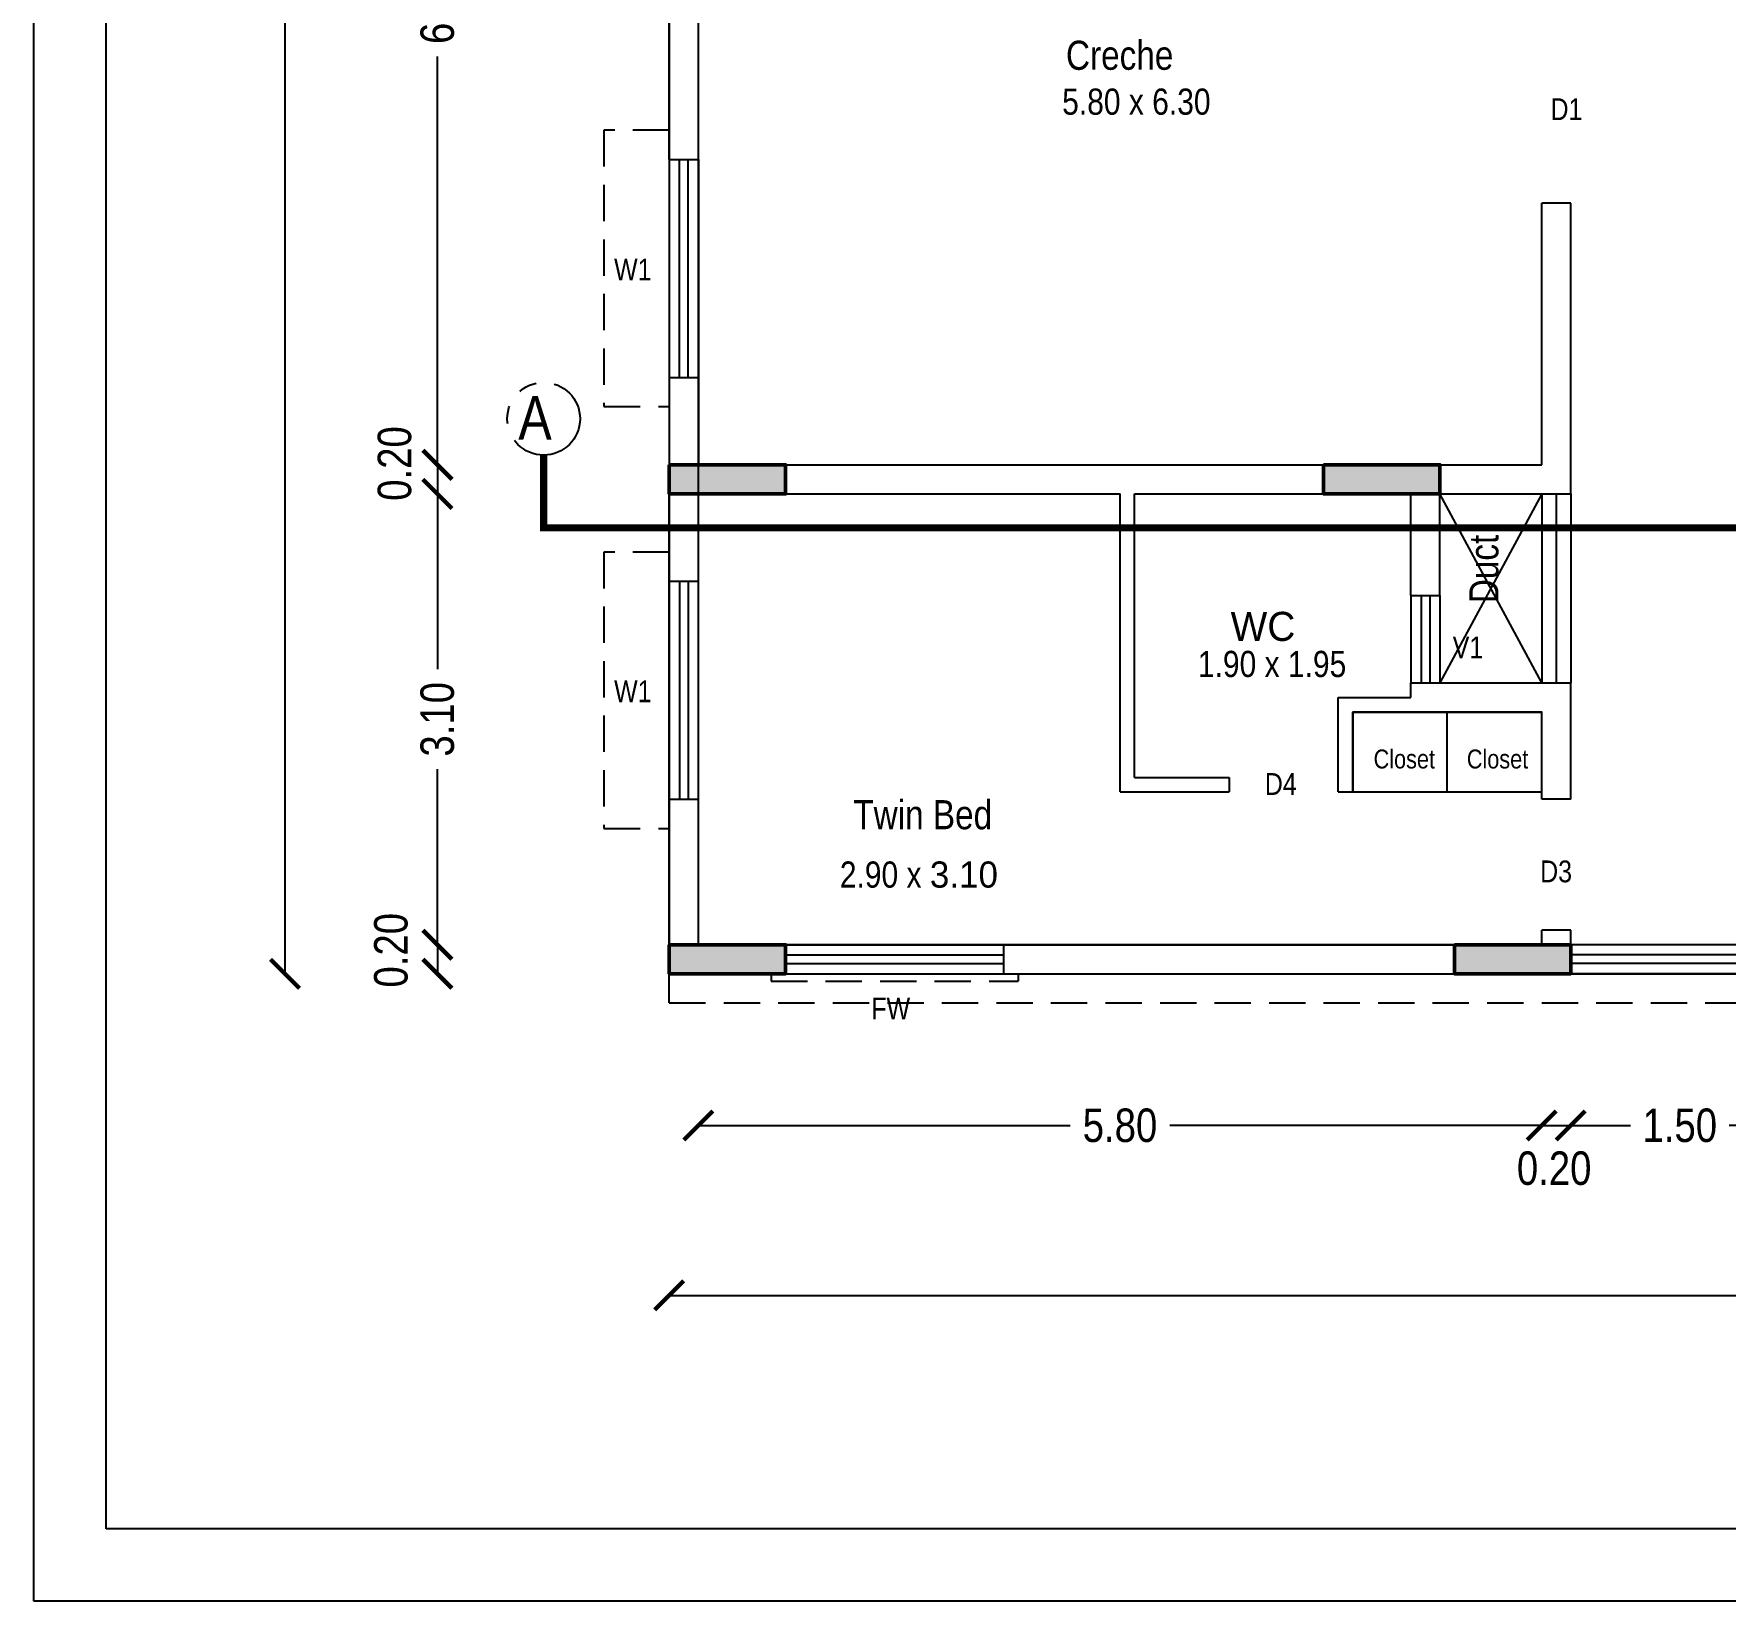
# Model space of a CAD drawing. Header units: metres. Extents: x -488 to 19274, y 1106 to 2071.
# Drawn here: x 19087 to 19098.63, y 1106.44 to 1117.22 of the extents above; entities that cross this region are included whole.
import ezdxf

# ---------------------------------------------------------------- set-up
doc = ezdxf.new("R2010")
doc.units = ezdxf.units.M
doc.header["$MEASUREMENT"] = 0
doc.linetypes.add('HIDDEN', pattern=[0.375, 0.25, -0.125])
doc.linetypes.add('PHANTOM2', pattern=[1.25, 0.625, -0.125, 0.125, -0.125, 0.125, -0.125])
for name, color, linetype in [('0 @ 1 (2)', 7, 'Continuous'), ('BLK_1_FLR_0_CARPET_AREA', 17, 'Continuous'), ('BLK_1_FLR_0_REGULAR_ROOM_0', 117, 'Continuous')]:
    doc.layers.add(name, color=color, linetype=linetype)
doc.layers.add('BLK_1_FLR_0_BLT_UP_AREA', color=17, linetype='Continuous', plot=False)
for name, color, linetype, lineweight in [('COL', 1, 'Continuous', 50), ('Hatch', 8, 'Continuous', 5), ('LOCATION_PLAN', 7, 'Continuous', 0)]:
    doc.layers.add(name, color=color, linetype=linetype, lineweight=lineweight)
doc.styles.add('CODE', font='swissc.ttf', dxfattribs={"height": 0.25})
doc.styles.get("Standard").update_dxf_attribs({"font": 'swissc.ttf', "height": 0.23})
doc.dimstyles.new('OUTER', dxfattribs={"dimscale": 0, "dimtxt": 0.3, "dimasz": 0.18, "dimexe": 0.18, "dimexo": 0.0625, "dimgap": 0.09, "dimtad": 0, "dimzin": 0, "dimdsep": 46, "dimtxsty": 'CODE', "dimcen": 0.09, "dimse1": 1, "dimse2": 1, "dimclrd": 8, "dimclrt": 1, "dimadec": 0, "dimazin": 0, "dimtfac": 1, "dimtofl": 0, "dimtmove": 0, "dimatfit": 3, "dimfxl": 0, "dimtolj": 1, "dimtzin": 0, "dimarcsym": 0})

# ---------------------------------------------------------------- blocks, each defined once
blk = doc.blocks.new('zw$3395')
at = {"layer": 'Hatch'}
h = blk.add_hatch(color=256, dxfattribs=at)
h.dxf.hatch_style = 1
h.paths.add_polyline_path([(15.05, 12.675), (15.05, 11.475), (15.25, 11.475), (15.25, 12.675)])
h.paths.add_polyline_path([(21.65, 12.661), (21.65, 11.461), (21.85, 11.461), (21.85, 12.661)])
h.paths.add_polyline_path([(15.05, 8.5), (15.05, 7.3), (15.25, 7.3), (15.25, 8.5)])
h.paths.add_polyline_path([(21.65, 8.5), (21.65, 7.3), (21.85, 7.3), (21.85, 8.5)])
h.paths.add_polyline_path([(15.05, 4.675), (15.05, 3.475), (15.25, 3.475), (15.25, 4.675)])
h.paths.add_polyline_path([(21.65, 4.675), (21.65, 3.475), (21.85, 3.475), (21.85, 4.675)])
h.paths.add_polyline_path([(0, 3.5), (0, 3.3), (0.8, 3.3), (0.8, 3.5)])
h.paths.add_polyline_path([(4.5, 3.5), (4.5, 3.3), (5.3, 3.3), (5.3, 3.5)])
h.paths.add_polyline_path([(15.05, 16.5), (15.05, 16.3), (15.85, 16.3), (15.85, 16.5)])
h.paths.add_polyline_path([(0, 0.2), (0, 0), (0.8, 0), (0.8, 0.2)])
h.paths.add_polyline_path([(5.4, 0.2), (5.4, 0), (6.2, 0), (6.2, 0.2)])
h.paths.add_polyline_path([(0, 6.8), (0, 6.6), (0.8, 6.6), (0.8, 6.8)])
h.paths.add_polyline_path([(5.4, 6.8), (5.4, 6.6), (6.2, 6.6), (6.2, 6.8)])
h.paths.add_polyline_path([(21.05, 16.5), (21.05, 16.3), (21.85, 16.3), (21.85, 16.5)])
h.paths.add_polyline_path([(13.35, 12.1), (13.35, 12.9), (13.55, 12.9), (13.55, 12.1)])
h.paths.add_polyline_path([(4.5, 9.8), (4.5, 10), (5.3, 10), (5.3, 9.8)])
h.paths.add_polyline_path([(0, 10), (0, 9.8), (0.8, 9.8), (0.8, 10)])
h.paths.add_polyline_path([(13.35, 7.3), (13.35, 8.1), (13.55, 8.1), (13.55, 7.3)])
h.paths.add_polyline_path([(15.05, 0.2), (15.05, 0), (15.85, 0), (15.85, 0.2)])
h.paths.add_polyline_path([(21.05, 0.2), (21.05, 0), (21.85, 0), (21.85, 0.2)])
h.paths.add_polyline_path([(7.7, 5.1), (7.7, 5.3), (8.3, 5.3), (8.3, 5.1)])
h.paths.add_polyline_path([(7.7, 7.5), (7.7, 7.3), (8.3, 7.3), (8.3, 7.5)])
h.paths.add_polyline_path([(7.7, 10), (7.7, 10.2), (8.3, 10.2), (8.3, 10)])
h.paths.add_polyline_path([(10.15, 7.3), (10.15, 7.9), (10.35, 7.9), (10.35, 7.3)])
h.paths.add_polyline_path([(7.7, 0), (7.7, 0.2), (8.3, 0.2), (8.3, 0)])
h.paths.add_polyline_path([(3.1, 13.3), (3.1, 13.1), (3.7, 13.1), (3.7, 13.3)])
h.paths.add_polyline_path([(0, 13.1), (0, 13.3), (0.6, 13.3), (0.6, 13.1)])
h.paths.add_polyline_path([(5.6, 13.1), (5.6, 13.3), (6.2, 13.3), (6.2, 13.1)])
h.paths.add_polyline_path([(10.15, 10.2), (10.15, 9.6), (10.35, 9.6), (10.35, 10.2)])
h.paths.add_polyline_path([(7.7, 12.7), (7.7, 12.9), (8.3, 12.9), (8.3, 12.7)])
h.paths.add_polyline_path([(10.15, 12.3), (10.15, 12.9), (10.35, 12.9), (10.35, 12.3)])
h.paths.add_polyline_path([(12.95, 5.3), (12.95, 5.1), (13.55, 5.1), (13.55, 5.3)])
h.paths.add_polyline_path([(7.7, 16.3), (7.7, 16.5), (8.3, 16.5), (8.3, 16.3)])
h.paths.add_polyline_path([(9.75, 16.3), (9.75, 16.5), (10.35, 16.5), (10.35, 16.3)])
h.paths.add_polyline_path([(3.1, 16.3), (3.1, 16.5), (3.7, 16.5), (3.7, 16.3)])
h.paths.add_polyline_path([(0, 16.3), (0, 16.5), (0.6, 16.5), (0.6, 16.3)])
h.paths.add_polyline_path([(12.95, 16.3), (12.95, 16.5), (13.55, 16.5), (13.55, 16.3)])
h.paths.add_polyline_path([(12.95, 0), (12.95, 0.2), (13.55, 0.2), (13.55, 0)])
at = {"layer": 'COL'}
for points in [[(0, 3.5), (0.8, 3.5), (0.8, 3.3), (0, 3.3)], [(4.5, 3.5), (5.3, 3.5), (5.3, 3.3), (4.5, 3.3)], [(0, 0.2), (0.8, 0.2), (0.8, 0), (0, 0)], [(5.4, 0.2), (6.2, 0.2), (6.2, 0), (5.4, 0)]]:
    blk.add_lwpolyline(points, close=True, dxfattribs=at)
blk = doc.blocks.new('_ArchTick')
at = {"const_width": 0.15}
blk.add_lwpolyline([(-0.5, -0.5), (0.5, 0.5)], dxfattribs=at)
blk = doc.blocks.new('*D289')
at = {"lineweight": -2}
for p, q in [((19089.776, 1120.554), (19089.776, 1117.747)), ((19089.776, 1114.254), (19089.776, 1117.062))]:
    blk.add_line(p, q, dxfattribs=at)
at = {"layer": 'Defpoints', "color": 0}
for p in [(19092.397, 1120.554), (19089.776, 1114.254), (19092.688, 1114.254)]:
    blk.add_point(p, dxfattribs=at)
at = {"lineweight": -2, "xscale": 0.2, "yscale": 0.2, "zscale": 0.2}
for p, rotation in [((19089.776, 1120.554), 90), ((19089.776, 1114.254), 270)]:
    blk.add_blockref('_ArchTick', p, dxfattribs=dict(at, rotation=rotation))
at = {"insert": (19089.776, 1117.404), "char_height": 0.23, "attachment_point": 5, "rotation": 90}
blk.add_mtext('\\A1;6.30', dxfattribs=at)
blk = doc.blocks.new('*D290')
at = {"lineweight": -2}
blk.add_line((19089.776, 1114.254), (19089.776, 1114.054), dxfattribs=at)
at = {"layer": 'Defpoints', "color": 0}
for p in [(19092.688, 1114.254), (19089.776, 1114.054), (19092.688, 1114.054)]:
    blk.add_point(p, dxfattribs=at)
at = {"lineweight": -2, "xscale": 0.2, "yscale": 0.2, "zscale": 0.2}
for p, rotation in [((19089.776, 1114.254), 90), ((19089.776, 1114.054), 270)]:
    blk.add_blockref('_ArchTick', p, dxfattribs=dict(at, rotation=rotation))
at = {"insert": (19089.482, 1114.263), "char_height": 0.23, "attachment_point": 5, "rotation": 90}
blk.add_mtext('\\A1;0.20', dxfattribs=at)
blk = doc.blocks.new('*D291')
at = {"lineweight": -2}
for p, q in [((19089.776, 1114.054), (19089.776, 1112.848)), ((19089.776, 1110.954), (19089.776, 1112.161))]:
    blk.add_line(p, q, dxfattribs=at)
at = {"layer": 'Defpoints', "color": 0}
for p in [(19092.688, 1114.054), (19089.776, 1110.954), (19092.613, 1110.954)]:
    blk.add_point(p, dxfattribs=at)
at = {"lineweight": -2, "xscale": 0.2, "yscale": 0.2, "zscale": 0.2}
for p, rotation in [((19089.776, 1114.054), 90), ((19089.776, 1110.954), 270)]:
    blk.add_blockref('_ArchTick', p, dxfattribs=dict(at, rotation=rotation))
at = {"insert": (19089.776, 1112.504), "char_height": 0.23, "attachment_point": 5, "rotation": 90}
blk.add_mtext('\\A1;3.10', dxfattribs=at)
blk = doc.blocks.new('*D292')
at = {"lineweight": -2}
blk.add_line((19089.776, 1110.954), (19089.776, 1110.754), dxfattribs=at)
at = {"layer": 'Defpoints', "color": 0}
for p in [(19092.613, 1110.954), (19089.776, 1110.754), (19092.611, 1110.754)]:
    blk.add_point(p, dxfattribs=at)
at = {"lineweight": -2, "xscale": 0.2, "yscale": 0.2, "zscale": 0.2}
for p, rotation in [((19089.776, 1110.954), 90), ((19089.776, 1110.754), 270)]:
    blk.add_blockref('_ArchTick', p, dxfattribs=dict(at, rotation=rotation))
at = {"insert": (19089.457, 1110.916), "char_height": 0.23, "attachment_point": 5, "rotation": 90}
blk.add_mtext('\\A1;0.20', dxfattribs=at)
blk = doc.blocks.new('*D293')
at = {"lineweight": -2}
for p, q in [((19088.728, 1127.254), (19088.728, 1119.419)), ((19088.728, 1110.754), (19088.728, 1118.59))]:
    blk.add_line(p, q, dxfattribs=at)
at = {"layer": 'Defpoints', "color": 0}
for p in [(19088.728, 1127.254), (19091.37, 1127.254), (19091.37, 1110.754)]:
    blk.add_point(p, dxfattribs=at)
at = {"lineweight": -2, "xscale": 0.2, "yscale": 0.2, "zscale": 0.2}
for p, rotation in [((19088.728, 1127.254), 90), ((19088.728, 1110.754), 270)]:
    blk.add_blockref('_ArchTick', p, dxfattribs=dict(at, rotation=rotation))
at = {"insert": (19088.728, 1119.004), "char_height": 0.23, "attachment_point": 5, "rotation": 90}
blk.add_mtext('\\A1;16.50', dxfattribs=at)
blk = doc.blocks.new('*D314')
at = {"lineweight": -2}
for p, q in [((19091.57, 1109.711), (19094.127, 1109.711)), ((19097.37, 1109.711), (19094.813, 1109.711))]:
    blk.add_line(p, q, dxfattribs=at)
at = {"layer": 'Defpoints', "color": 0}
for p in [(19091.57, 1110.954), (19097.37, 1110.954), (19097.37, 1109.711)]:
    blk.add_point(p, dxfattribs=at)
at = {"lineweight": -2, "xscale": 0.2, "yscale": 0.2, "zscale": 0.2, "rotation": 180}
blk.add_blockref('_ArchTick', (19091.57, 1109.711), dxfattribs=at)
at = {"lineweight": -2, "xscale": 0.2, "yscale": 0.2, "zscale": 0.2}
blk.add_blockref('_ArchTick', (19097.37, 1109.711), dxfattribs=at)
at = {"insert": (19094.47, 1109.711), "char_height": 0.23, "attachment_point": 5}
blk.add_mtext('\\A1;5.80', dxfattribs=at)
blk = doc.blocks.new('*D315')
at = {"lineweight": -2}
blk.add_line((19097.37, 1109.711), (19097.57, 1109.711), dxfattribs=at)
at = {"layer": 'Defpoints', "color": 0}
for p in [(19097.37, 1110.954), (19097.57, 1110.954), (19097.57, 1109.711)]:
    blk.add_point(p, dxfattribs=at)
at = {"lineweight": -2, "xscale": 0.2, "yscale": 0.2, "zscale": 0.2, "rotation": 180}
blk.add_blockref('_ArchTick', (19097.37, 1109.711), dxfattribs=at)
at = {"lineweight": -2, "xscale": 0.2, "yscale": 0.2, "zscale": 0.2}
blk.add_blockref('_ArchTick', (19097.57, 1109.711), dxfattribs=at)
at = {"insert": (19097.456, 1109.416), "char_height": 0.23, "attachment_point": 5}
blk.add_mtext('\\A1;0.20', dxfattribs=at)
blk = doc.blocks.new('*D316')
at = {"lineweight": -2}
for p, q in [((19097.57, 1109.711), (19097.982, 1109.711)), ((19099.07, 1109.711), (19098.659, 1109.711))]:
    blk.add_line(p, q, dxfattribs=at)
at = {"layer": 'Defpoints', "color": 0}
for p in [(19097.57, 1110.954), (19099.07, 1110.954), (19099.07, 1109.711)]:
    blk.add_point(p, dxfattribs=at)
at = {"lineweight": -2, "xscale": 0.2, "yscale": 0.2, "zscale": 0.2, "rotation": 180}
blk.add_blockref('_ArchTick', (19097.57, 1109.711), dxfattribs=at)
at = {"lineweight": -2, "xscale": 0.2, "yscale": 0.2, "zscale": 0.2}
blk.add_blockref('_ArchTick', (19099.07, 1109.711), dxfattribs=at)
at = {"insert": (19098.32, 1109.711), "char_height": 0.23, "attachment_point": 5}
blk.add_mtext('\\A1;1.50', dxfattribs=at)
blk = doc.blocks.new('*D320')
at = {"lineweight": -2}
for p, q in [((19091.37, 1108.543), (19101.878, 1108.543)), ((19113.22, 1108.543), (19102.713, 1108.543))]:
    blk.add_line(p, q, dxfattribs=at)
at = {"layer": 'Defpoints', "color": 0}
for p in [(19091.37, 1110.754), (19113.22, 1110.754), (19113.22, 1108.543)]:
    blk.add_point(p, dxfattribs=at)
at = {"lineweight": -2, "xscale": 0.2, "yscale": 0.2, "zscale": 0.2, "rotation": 180}
blk.add_blockref('_ArchTick', (19091.37, 1108.543), dxfattribs=at)
at = {"lineweight": -2, "xscale": 0.2, "yscale": 0.2, "zscale": 0.2}
blk.add_blockref('_ArchTick', (19113.22, 1108.543), dxfattribs=at)
at = {"insert": (19102.295, 1108.543), "char_height": 0.23, "attachment_point": 5}
blk.add_mtext('\\A1;21.85', dxfattribs=at)

msp = doc.modelspace()

# ---------------------------------------------------------------- linework, layer by layer
for p, q in [((19091.37031, 1116.35427), (19091.37031, 1118.45427)), ((19091.57031, 1116.35427), (19091.57031, 1118.45427)), ((19091.37031, 1116.35427), (19091.37031, 1114.85427)), ((19091.37031, 1116.35427), (19091.57031, 1116.35427)), ((19091.44031, 1114.85427), (19091.44031, 1116.35427)), ((19091.50031, 1114.85427), (19091.50031, 1116.35427)), ((19091.57031, 1116.35427), (19091.57031, 1114.85427)), ((19097.57031, 1116.05427), (19097.37031, 1116.05427)), ((19097.37031, 1114.25427), (19097.37031, 1116.05427)), ((19097.57031, 1114.05427), (19097.57031, 1116.05427)), ((19091.37031, 1114.85427), (19091.57031, 1114.85427)), ((19091.37031, 1114.85427), (19091.37031, 1114.05427)), ((19091.57031, 1114.85427), (19091.57031, 1114.25427)), ((19091.37031, 1113.45427), (19091.37031, 1114.25427)), ((19091.37031, 1114.25427), (19097.37031, 1114.25427)), ((19096.67031, 1113.35427), (19096.67031, 1114.25427)), ((19091.57031, 1113.45427), (19091.57031, 1114.05427)), ((19091.57031, 1114.05427), (19094.47031, 1114.05427)), ((19094.47031, 1112.00427), (19094.47031, 1114.05427)), ((19094.57031, 1112.10427), (19094.57031, 1114.05427)), ((19094.57031, 1114.05427), (19096.47031, 1114.05427)), ((19096.47031, 1113.35427), (19096.47031, 1114.05427)), ((19096.67031, 1114.05427), (19097.57031, 1114.05427)), ((19097.37031, 1114.05427), (19096.67031, 1112.75427)), ((19097.37031, 1112.75427), (19096.67031, 1114.05427)), ((19097.37031, 1114.05427), (19097.37031, 1112.75427)), ((19097.47031, 1114.05427), (19097.47031, 1112.75427)), ((19097.57031, 1114.05427), (19097.57031, 1112.75427)), ((19091.37031, 1111.95427), (19091.37031, 1113.45427)), ((19091.37031, 1113.45427), (19091.57031, 1113.45427)), ((19091.44031, 1113.45427), (19091.44031, 1111.95427)), ((19091.50031, 1113.45427), (19091.50031, 1111.95427)), ((19091.57031, 1111.95427), (19091.57031, 1113.45427)), ((19096.47031, 1113.35427), (19096.47031, 1112.75427)), ((19096.47031, 1113.35427), (19096.67031, 1113.35427)), ((19096.54031, 1113.35427), (19096.54031, 1112.75427)), ((19096.60031, 1113.35427), (19096.60031, 1112.75427)), ((19096.67031, 1113.35427), (19096.67031, 1112.75427)), ((19096.47031, 1112.75427), (19097.57031, 1112.75427)), ((19096.47031, 1112.65427), (19096.47031, 1112.75427)), ((19097.57031, 1111.95427), (19097.57031, 1112.75427)), ((19095.97031, 1112.00427), (19095.97031, 1112.65427)), ((19095.97031, 1112.65427), (19096.47031, 1112.65427)), ((19096.07031, 1112.00427), (19096.07031, 1112.55427)), ((19096.07031, 1112.55427), (19097.37031, 1112.55427)), ((19096.72031, 1112.00427), (19096.72031, 1112.55427)), ((19097.37031, 1111.95427), (19097.37031, 1112.55427)), ((19094.47031, 1112.00427), (19095.22031, 1112.00427)), ((19094.57031, 1112.10427), (19095.22031, 1112.10427)), ((19095.22031, 1112.10427), (19095.22031, 1112.00427)), ((19095.97031, 1112.00427), (19096.07031, 1112.00427)), ((19091.37031, 1111.95427), (19091.57031, 1111.95427)), ((19091.37031, 1110.75427), (19091.37031, 1111.95427)), ((19091.57031, 1110.95427), (19091.57031, 1111.95427)), ((19097.57031, 1111.95427), (19097.37031, 1111.95427)), ((19097.57031, 1111.05427), (19097.37031, 1111.05427)), ((19097.37031, 1110.95427), (19097.37031, 1111.05427)), ((19097.57031, 1110.75427), (19097.57031, 1111.05427)), ((19091.57031, 1110.95427), (19092.17031, 1110.95427)), ((19092.17031, 1110.95427), (19093.67031, 1110.95427)), ((19092.17031, 1110.75427), (19092.17031, 1110.95427)), ((19092.17031, 1110.88427), (19093.67031, 1110.88427)), ((19093.67031, 1110.95427), (19097.37031, 1110.95427)), ((19093.67031, 1110.75427), (19093.67031, 1110.95427)), ((19099.07031, 1110.95427), (19097.57031, 1110.95427)), ((19099.07031, 1110.88427), (19097.57031, 1110.88427)), ((19091.37031, 1110.75427), (19092.17031, 1110.75427)), ((19092.17031, 1110.82427), (19093.67031, 1110.82427)), ((19092.17031, 1110.75427), (19093.67031, 1110.75427)), ((19093.67031, 1110.75427), (19097.57031, 1110.75427)), ((19099.07031, 1110.82427), (19097.57031, 1110.82427)), ((19099.07031, 1110.75427), (19097.57031, 1110.75427))]:
    msp.add_line(p, q)
at = {"linetype": 'HIDDEN'}
for p, q in [((19090.92031, 1116.55427), (19090.92031, 1114.65427)), ((19091.37031, 1116.55427), (19090.92031, 1116.55427)), ((19090.92031, 1114.65427), (19091.37031, 1114.65427)), ((19090.92031, 1113.65427), (19090.92031, 1111.75427)), ((19091.37031, 1113.65427), (19090.92031, 1113.65427)), ((19090.92031, 1111.75427), (19091.37031, 1111.75427)), ((19091.37031, 1110.55427), (19091.37031, 1110.75427)), ((19092.07031, 1110.75427), (19092.07031, 1110.70427)), ((19093.77031, 1110.75427), (19093.77031, 1110.70427)), ((19092.07031, 1110.70427), (19093.77031, 1110.70427)), ((19091.37031, 1110.55427), (19099.07031, 1110.55427))]:
    msp.add_line(p, q, dxfattribs=at)
msp.add_lwpolyline([(19087.0003, 1106.44003), (19087.0003, 1181.70198), (19231.41611, 1181.70198), (19231.41611, 1106.44003), (19087.0003, 1106.44003)])
at = {"linetype": 'PHANTOM2', "const_width": 0.05}
msp.add_lwpolyline([(19113.9002, 1114.32061), (19113.9002, 1113.82061), (19090.50655, 1113.82061), (19090.50655, 1114.32061)], dxfattribs=at)
msp.add_lwpolyline([(19096.07031, 1112.00427), (19097.37031, 1112.00427), (19097.37031, 1112.55427), (19096.07031, 1112.55427)], close=True)
at = {"linetype": 'PHANTOM2'}
msp.add_circle((19090.50655, 1114.57061), 0.25, dxfattribs=at)
at = {"layer": 'BLK_1_FLR_0_BLT_UP_AREA', "color": 17}
msp.add_lwpolyline([(19113.22031, 1127.25427), (19091.37031, 1127.25427), (19091.37031, 1110.75427), (19113.22031, 1110.75427)], close=True, dxfattribs=at)
at = {"layer": 'BLK_1_FLR_0_CARPET_AREA', "color": 17}
msp.add_lwpolyline([(19113.02031, 1120.95427), (19113.02031, 1112.95427), (19099.07031, 1112.95427), (19099.07031, 1110.95427), (19091.57031, 1110.95427), (19091.57031, 1123.85427), (19097.57031, 1123.85427), (19097.57031, 1127.05427), (19099.07031, 1127.05425), (19099.07031, 1118.05427), (19104.92031, 1118.05427), (19104.92031, 1123.45427), (19106.42031, 1123.45427), (19106.42031, 1120.95427), (19113.02031, 1120.95427), (19113.02031, 1112.95427)], close=True, dxfattribs=at)
at = {"layer": 'BLK_1_FLR_0_REGULAR_ROOM_0', "color": 2}
msp.add_lwpolyline([(19113.02031, 1120.95427), (19113.02031, 1112.95427), (19099.07031, 1112.95427), (19099.07031, 1110.95427), (19091.57031, 1110.95427), (19091.57031, 1123.85427), (19097.57031, 1123.85427), (19097.57031, 1127.05427), (19099.07031, 1127.05425), (19099.07031, 1118.05427), (19104.92031, 1118.05427), (19104.92031, 1123.45427), (19106.42031, 1123.45427), (19106.42031, 1120.95427), (19113.02031, 1120.95427), (19113.02031, 1112.95427)], close=True, dxfattribs=at)
at = {"layer": 'LOCATION_PLAN', "color": 7, "lineweight": -2}
msp.add_lwpolyline([(19230.91869, 1181.52553), (19230.91869, 1106.93744), (19087.49771, 1106.93744), (19087.49771, 1181.20457), (19218.48338, 1181.20457)], dxfattribs=at)

# ---------------------------------------------------------------- block references
msp.add_blockref('zw$3395', (19091.37031, 1110.75427))

# ---------------------------------------------------------------- texts
for s, insert, char_height, width, attachment_point in [('{\\W7.9226;   }Creche', (19092.58455, 1117.17032), 0.2, 3.8320968, 1), ('5.80 x 6.30', (19095.09297, 1116.65883), 0.18, 3.8320968, 9), ('D1', (19097.43072, 1116.77463), 0.15, 0.3942709, 1), ('W1', (19090.99083, 1115.6718), 0.15, 0.3942709, 1), ('{\\W9.1208;  }A', (19088.5896, 1114.42751), 0.3, 3.8320968, 7), ('{\\fHeebo|b0|i0|c0|p34;WC}', (19095.67631, 1113.04013), 0.2, 3.8320968, 9), ('V1', (19096.75838, 1113.0733), 0.15, 0.3942709, 1), ('1.90 x 1.95', (19096.02638, 1112.79225), 0.18, 3.8320968, 9), ('W1', (19090.99083, 1112.7718), 0.15, 0.3942709, 1), ('Closet', (19096.63632, 1112.16426), 0.13, 3.8320968, 9), ('Closet', (19097.27753, 1112.16426), 0.13, 3.8320968, 9), ('D4', (19095.46591, 1112.13423), 0.15, 0.3942709, 1), ('Twin Bed', (19093.5908, 1111.74526), 0.2, 3.8320968, 9), ('2.90 x \\fHeebo|b0|i0|c0|p2;3.10', (19093.63095, 1111.34397), 0.18, 3.8320968, 9), ('D3', (19097.35942, 1111.53326), 0.15, 0.3942709, 1), ('FW', (19092.75984, 1110.59023), 0.15, 0.3942709, 1)]:
    msp.add_mtext(s, dxfattribs=dict(insert=insert, char_height=char_height, width=width, attachment_point=attachment_point))
at = {"insert": (19097.07556, 1113.77335), "char_height": 0.2, "width": 3.8320968, "attachment_point": 9, "rotation": 90}
msp.add_mtext('Duct', dxfattribs=at)

# ---------------------------------------------------------------- dimensions: what is measured, and where the dimension line sits
at = {"layer": '0 @ 1 (2)'}
for p2, distance, picture, middle in [((19091.37031, 1127.25427), 2.64242, '*D293', (19088.72788, 1119.00427)), ((19113.22031, 1110.75427), -2.21093, '*D320', (19102.29531, 1108.54334))]:
    dim = msp.add_aligned_dim(p1=(19091.37031, 1110.75427), p2=p2, distance=distance, dimstyle='OUTER', override={"dimscale": 1, "dimtxt": 0.23, "dimasz": 0.2, "dimtxsty": 'Standard', "dimblk": 'ArchTick', "dimclrd": 256, "dimclre": 256, "dimclrt": 256, "dimtix": 0, "dimtofl": 0, "dimtmove": 0, "dimatfit": 3, "dimfxl": 0}, dxfattribs=at)
    dim.commit()
    dim.dimension.update_dxf_attribs({"geometry": picture, "text_midpoint": middle})
for base, p1, p2, angle, picture, middle in [((19089.7759, 1114.25427), (19092.39694, 1120.55427), (19092.68783, 1114.25427), 90, '*D289', (19089.7759, 1117.40427)), ((19089.7759, 1110.95427), (19092.68783, 1114.05427), (19092.61347, 1110.95427), 90, '*D291', (19089.7759, 1112.50427)), ((19097.37031, 1109.71137), (19091.57031, 1110.95427), (19097.37031, 1110.95427), 180, '*D314', (19094.47031, 1109.71137)), ((19099.07031, 1109.71137), (19097.57031, 1110.95427), (19099.07031, 1110.95427), 180, '*D316', (19098.32031, 1109.71137))]:
    dim = msp.add_linear_dim(base=base, p1=p1, p2=p2, angle=angle, dimstyle='OUTER', override={"dimscale": 1, "dimtxt": 0.23, "dimasz": 0.2, "dimtxsty": 'Standard', "dimblk": 'ArchTick', "dimclrd": 256, "dimclre": 256, "dimclrt": 256, "dimtix": 0, "dimtofl": 0, "dimtmove": 1, "dimatfit": 3, "dimfxl": 0}, dxfattribs=at)
    dim.commit()
    dim.dimension.update_dxf_attribs({"geometry": picture, "text_midpoint": middle})
for base, p1, p2, angle, picture, middle in [((19089.7759, 1114.05427), (19092.68783, 1114.25427), (19092.68783, 1114.05427), 90, '*D290', (19089.48204, 1114.26349)), ((19089.7759, 1110.75427), (19092.61347, 1110.95427), (19092.61109, 1110.75427), 90, '*D292', (19089.45742, 1110.91575)), ((19097.57031, 1109.71137), (19097.37031, 1110.95427), (19097.57031, 1110.95427), 180, '*D315', (19097.4565, 1109.41629))]:
    dim = msp.add_linear_dim(base=base, p1=p1, p2=p2, angle=angle, dimstyle='OUTER', override={"dimscale": 1, "dimtxt": 0.23, "dimasz": 0.2, "dimtxsty": 'Standard', "dimblk": 'ArchTick', "dimclrd": 256, "dimclre": 256, "dimclrt": 256, "dimtix": 0, "dimtofl": 0, "dimtmove": 1, "dimatfit": 3, "dimfxl": 0}, dxfattribs=at)
    dim.commit()
    dim.dimension.update_dxf_attribs({"geometry": picture, "text_midpoint": middle, "dimtype": 128})

doc.saveas('drawing.dxf')
